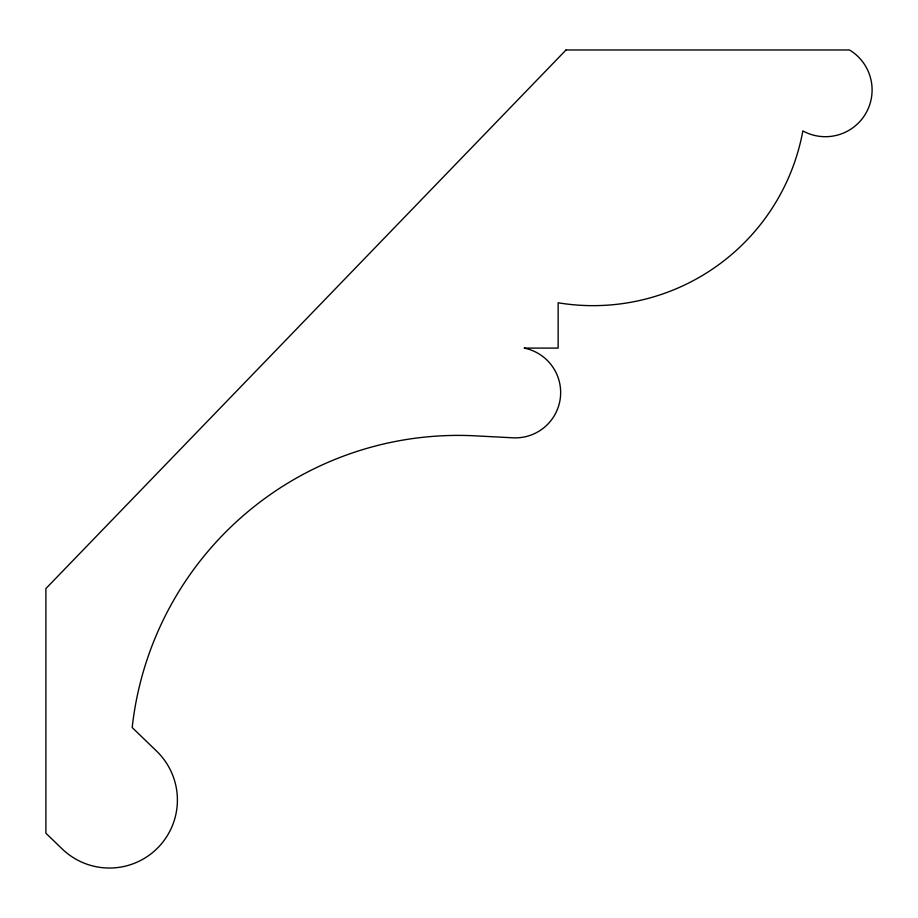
<?xml version="1.0" encoding="UTF-8"?>
<svg xmlns="http://www.w3.org/2000/svg" width="918" height="918" viewBox="0 0 918 918"><rect width="100%" height="100%" fill="white"/><g stroke="black" fill="none" stroke-linecap="round" stroke-linejoin="round"><path stroke-width="1.38" d="M566.016 49.974L45.9 588.564L45.9 833.223L62.206 848.955A67.978 67.978 0 0 0 158.321 847.28A67.978 67.978 0 0 0 156.645 751.154L132.192 727.549A327.967 327.967 0 0 1 475.294 435.843L512.978 437.806A45.315 45.315 0 0 0 560.313 398.148A45.315 45.315 0 0 0 524.155 348.094L558.144 348.094L558.144 302.779A213.343 213.343 0 0 0 802.86 130.918A46.726 46.726 0 0 0 865.858 113.304A46.726 46.726 0 0 0 849.517 49.974L566.016 49.974"/></g></svg>
